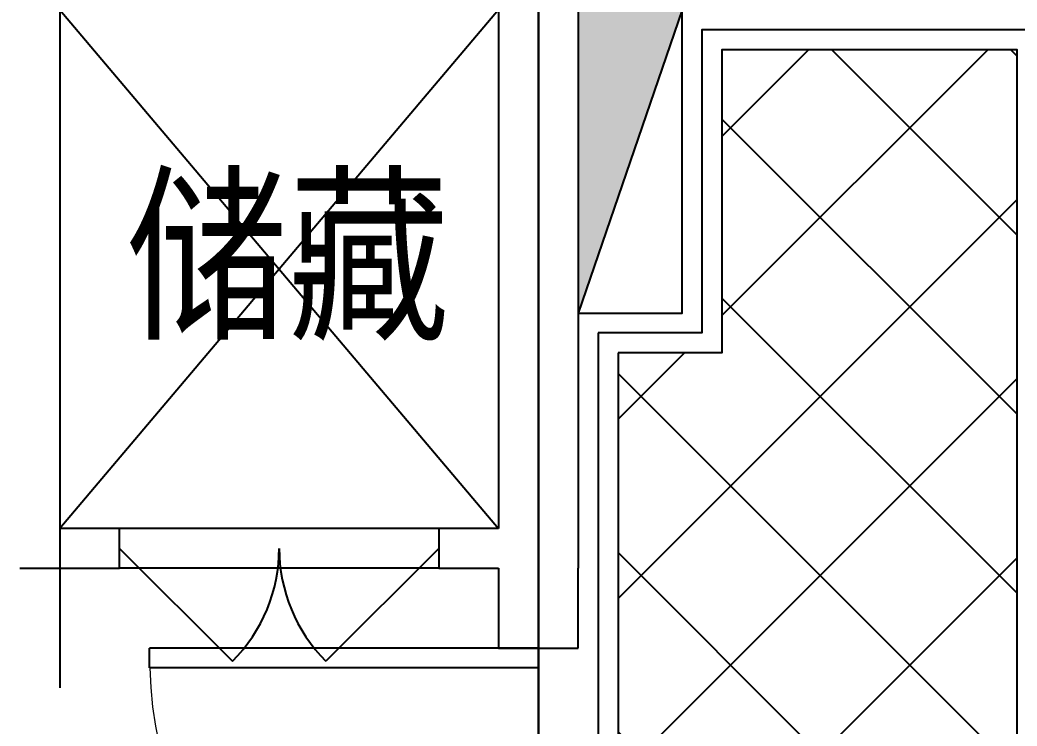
# Model space of a CAD drawing. Extents: x 802298 to 1915382, y -2285475 to -1340051.
# Drawn here: x 1386790 to 1389290, y -2231522 to -2229751 of the extents above; entities that cross this region are included whole.
import ezdxf
from ezdxf.enums import TextEntityAlignment as Align

# ---------------------------------------------------------------- set-up
doc = ezdxf.new("R2010")
doc.units = 0
doc.header["$LTSCALE"] = 1000
doc.header["$MEASUREMENT"] = 0
doc.linetypes.add('DOTE', pattern=[2.4200000000000004, 2, -0.2, 0.02, -0.2])
doc.layers.get('0').update_dxf_attribs({"linetype": 'CONTINUOUS'})
for name, color, linetype in [('DOTE', 1, 'CONTINUOUS'), ('LM-粗', 255, 'CONTINUOUS'), ('PUB_TEXT', 7, 'CONTINUOUS'), ('WALL', 9, 'CONTINUOUS'), ('WINDOW', 4, 'CONTINUOUS'), ('家具', 33, 'CONTINUOUS'), ('平面填充', 252, 'CONTINUOUS')]:
    doc.layers.add(name, color=color, linetype=linetype)
doc.layers.add('面积－户', color=2, linetype='CONTINUOUS', plot=False)
doc.styles.add('黑体', font='SIMHEI.TTF', dxfattribs={"width": 0.8})

# ---------------------------------------------------------------- blocks, each defined once
blk = doc.blocks.new('greggbhd')
at = {"layer": 'LM-粗', "ltscale": 0.5}
blk.add_hatch(color=2, dxfattribs=at).paths.add_polyline_path([(1806074.77370839, -1416698.762570637), (1806074.77370839, -1417458.762569688), (1806334.77370839, -1416698.762570637)])
at = {"layer": 'LM-粗'}
blk.add_line((1806334.77370839, -1416698.762570637), (1806074.773708065, -1417458.762570637), dxfattribs=at)
blk.add_lwpolyline([(1806074.77370839, -1417458.762570637), (1806334.77370839, -1417458.762570637), (1806334.77370839, -1416698.762570637), (1806074.77370839, -1416698.762570637)], close=True, dxfattribs=at)
blk = doc.blocks.new('$DorLib2D$00000001')
for p, q in [((0.45, 0.9750000000000001), (0.5000000000000002, 0.9750000000000001)), ((0.45, 0), (0.45, 0.9750000000000001)), ((0.5, 0), (0.5, 0.9750000000000001)), ((0.5, 0), (0.45, 0))]:
    blk.add_line(p, q)
at = {"lineweight": 13}
blk.add_arc((0.475, 0), 0.975, 91.4692835813538, 180, dxfattribs=at)
blk = doc.blocks.new('$DorLib2D$00000116')
at = {"color": 0}
for p, q in [((-0.4999999999999929, 7.105427357601002e-15), (-0.146446609406766, 0.353553390593234)), ((0.5000000000000071, 7.105427357601002e-15), (0.1464466094067731, 0.353553390593234))]:
    blk.add_line(p, q, dxfattribs=at)
for centre, radius, start, end in [((-0.4999999999984652, 4.831690603168681e-13), 0.4999999999984674, 0, 45), ((0.4999999999977511, 9.059419880941277e-13), 0.4999999999976598, 135, 180)]:
    blk.add_arc(centre, radius, start, end, dxfattribs=at)

msp = doc.modelspace()

# ---------------------------------------------------------------- hatches: boundary and pattern name
at = {"layer": '平面填充'}
h = msp.add_hatch(dxfattribs=at)
h.set_pattern_fill('NET', color=256, scale=100, angle=45, style=0)
h.set_pattern_definition([(45, (0, 0), (-224.5064030267288, 224.5064030267289), []), (135, (0, 0), (-224.5064030267289, -224.5064030267288), [])])
h.paths.add_polyline_path([(1388290.457694875, -2230586.35484384), (1388290.457695389, -2232276.354842699), (1389290.457697185, -2232276.354841947), (1389290.457696439, -2229826.354842342), (1388550.457708723, -2229826.354842899), (1388550.457708723, -2230586.354843813)])

# ---------------------------------------------------------------- linework, layer by layer
at = {"layer": 'DOTE', "linetype": 'DOTE'}
for p, q in [((1386890.457699398, -2229426.354844665), (1386890.457701689, -2232426.354844728)), ((1388090.457709205, -2229626.35484366), (1388090.457710753, -2242726.354843794))]:
    msp.add_line(p, q, dxfattribs=at)
at = {"layer": 'WALL'}
for p, q in [((1386890.457699405, -2229726.354844493), (1386890.457699473, -2231026.354844424)), ((1387990.457708877, -2229726.354843666), (1387990.457709015, -2231026.354843589)), ((1388190.457708576, -2229726.354843726), (1388190.457708872, -2231126.354843587)), ((1387040.457704153, -2231026.354844242), (1386890.457699473, -2231026.354844424)), ((1387040.457704229, -2231126.354844442), (1387040.457704153, -2231026.354844242)), ((1387990.457709015, -2231026.354843589), (1387840.457704154, -2231026.354843635)), ((1387840.457704154, -2231026.354843635), (1387840.457704229, -2231126.354843835)), ((1386790.457699487, -2231126.354844613), (1387040.457704229, -2231126.354844442)), ((1387840.457704229, -2231126.354843835), (1387990.457708981, -2231126.354843703)), ((1387990.457708981, -2231126.354843703), (1387990.457709082, -2231326.354842188)), ((1388190.457708932, -2231326.354842166), (1388190.457708872, -2231126.354843587)), ((1387990.457709082, -2231326.354842188), (1388190.457708932, -2231326.354842166))]:
    msp.add_line(p, q, dxfattribs=at)
at = {"layer": 'WINDOW', "color": 4}
for p, q in [((1387840.457704125, -2231026.354843777), (1387040.457704125, -2231026.354844384)), ((1387840.457704201, -2231126.354843777), (1387040.457704201, -2231126.354844384))]:
    msp.add_line(p, q, dxfattribs=at)
at = {"layer": '家具'}
for p, q in [((1387990.457708632, -2229726.354843749), (1386890.45769948, -2231026.354844582)), ((1386890.457699411, -2229726.354844577), (1387990.45770877, -2231026.354843747))]:
    msp.add_line(p, q, dxfattribs=at)
at = {"layer": '平面填充'}
for points in [[(1388240.457694861, -2230536.354843846), (1388240.457695427, -2232326.354842737), (1389340.457703023, -2232326.354842843), (1389340.457696401, -2229776.354842305), (1388500.457708723, -2229776.354842937), (1388500.457708723, -2230536.354843818), (1388240.457694861, -2230536.354843846)], [(1388290.457694875, -2230586.35484384), (1388290.457695389, -2232276.354842699), (1389290.457697185, -2232276.354841947), (1389290.457696439, -2229826.354842342), (1388550.457708723, -2229826.354842899), (1388550.457708723, -2230586.354843813), (1388290.457694875, -2230586.35484384)]]:
    msp.add_lwpolyline(points, dxfattribs=at)
at = {"layer": '面积－户'}
for points in [[(1386890.457697578, -2229626.354850533), (1386890.457697578, -2226626.354849858), (1386890.457697578, -2226496.354849858), (1383790.457705271, -2226496.354849858), (1383790.457705271, -2227096.354849847), (1379090.457705376, -2227096.354849847), (1379090.457705376, -2233656.35485724), (1380160.457702419, -2233656.35485724), (1380160.457702419, -2239656.354850491), (1384020.457700282, -2239656.354850491), (1384020.457700312, -2238456.354850706), (1387960.457700744, -2238456.354850706), (1388090.457705469, -2238456.354850706), (1388090.457705469, -2232426.354850676), (1388090.457698449, -2229626.354850533)], [(1386890.457697619, -2229626.354850533), (1386890.457697619, -2226626.354849858), (1386890.457697619, -2226496.354849858), (1383790.457705313, -2226496.354849858), (1383790.457705313, -2227096.354849847), (1379090.457705417, -2227096.354849847), (1379090.457705417, -2233656.35485724), (1380160.457702461, -2233656.35485724), (1380160.457702461, -2239656.354850491), (1384020.457700323, -2239656.354850491), (1384020.457700354, -2238456.354850706), (1387960.457700785, -2238456.354850706), (1388090.457705511, -2238456.354850706), (1388090.457705511, -2232426.354850676), (1388090.45769849, -2229626.354850533)]]:
    msp.add_lwpolyline(points, close=True, dxfattribs=at)

# ---------------------------------------------------------------- block references
at = {"layer": 'WINDOW', "color": 4}
for name, p, xscale, yscale, zscale, rotation in [('$DorLib2D$00000116', (1387440.457704163, -2231076.35484408), 800, 800, 800, 180.0000000434891), ('$DorLib2D$00000001', (1388090.457708947, -2231826.354842115), -1000, -1000, -1000, 270.000000006116)]:
    msp.add_blockref(name, p, dxfattribs=dict(at, xscale=xscale, yscale=yscale, zscale=zscale, rotation=rotation))
at = {"layer": '平面填充'}
msp.add_blockref('greggbhd', (-417884.3159996665, -813027.5922731864), dxfattribs=at)

# ---------------------------------------------------------------- texts
at = {"layer": 'PUB_TEXT', "style": '黑体', "width": 0.85}
msp.add_text('储藏', height=350, dxfattribs=at).set_placement((1387462.151831361, -2230516.406794029), align=Align.CENTER)

doc.saveas('drawing.dxf')
